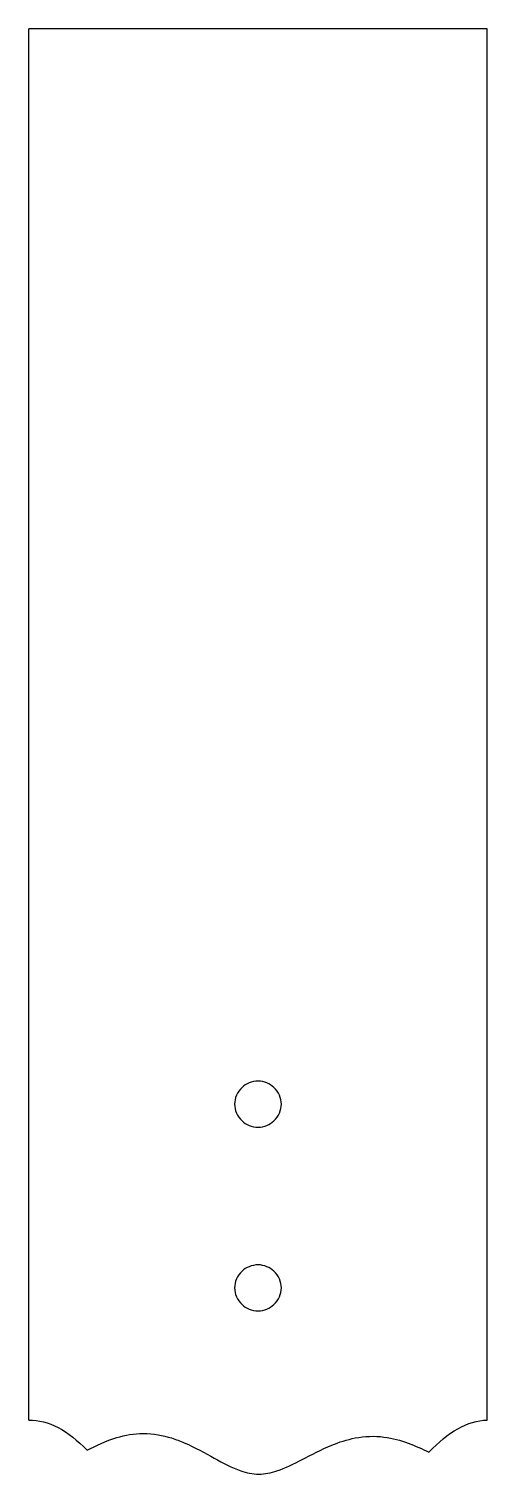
# Model space of a CAD drawing. Header units: millimetres. Extents: x 0 to 50, y -87 to 70.
import ezdxf

# ---------------------------------------------------------------- set-up
doc = ezdxf.new("R2010")
doc.units = ezdxf.units.MM
doc.layers.add('Flattened_Face', color=7, linetype='CONTINUOUS')

msp = doc.modelspace()

# ---------------------------------------------------------------- linework, layer by layer
at = {"layer": 'Flattened_Face'}
for points in [[(49.87, 69.9), (0, 69.9)], [(0, -81.58), (0, 69.9)], [(49.87, -81.58), (49.87, 69.9)]]:
    msp.add_open_spline(points, degree=1, dxfattribs=at)
for points, knots in [([(24.94, -44.68), (25.62, -44.68), (26.25, -44.98), (26.66, -45.36), (27.21, -45.87), (27.48, -46.53), (27.48, -47.18), (27.48, -47.84), (27.21, -48.5), (26.66, -49.01), (26.25, -49.39), (25.62, -49.69), (24.94, -49.68), (24.25, -49.69), (23.62, -49.39), (23.21, -49.01), (22.66, -48.5), (22.39, -47.84), (22.39, -47.18), (22.39, -46.53), (22.66, -45.87), (23.21, -45.36), (23.62, -44.98), (24.25, -44.68), (24.94, -44.68)], [0, 0, 0, 0, 0.107308, 0.107308, 0.107308, 0.249737, 0.249737, 0.249737, 0.392327, 0.392327, 0.392327, 0.499696, 0.499696, 0.499696, 0.607235, 0.607235, 0.607235, 0.74985, 0.74985, 0.74985, 0.892467, 0.892467, 0.892467, 1, 1, 1, 1]), ([(24.94, -64.68), (25.62, -64.68), (26.25, -64.98), (26.66, -65.36), (27.21, -65.87), (27.48, -66.53), (27.48, -67.18), (27.48, -67.84), (27.21, -68.5), (26.66, -69.01), (26.25, -69.39), (25.62, -69.69), (24.94, -69.68), (24.25, -69.69), (23.62, -69.39), (23.21, -69.01), (22.66, -68.5), (22.39, -67.84), (22.39, -67.18), (22.39, -66.53), (22.66, -65.87), (23.21, -65.36), (23.62, -64.98), (24.25, -64.68), (24.94, -64.68)], [0, 0, 0, 0, 0.107468, 0.107468, 0.107468, 0.249985, 0.249985, 0.249985, 0.392527, 0.392527, 0.392527, 0.499861, 0.499861, 0.499861, 0.607365, 0.607365, 0.607365, 0.749933, 0.749933, 0.749933, 0.892502, 0.892502, 0.892502, 1, 1, 1, 1]), ([(0, -81.58), (1.06, -81.56), (2.12, -81.84), (3.18, -82.4), (4.24, -82.96), (5.29, -83.8), (6.35, -84.86)], [6.2694664, 6.2694664, 6.2694664, 6.2694664, 6.6696379, 6.6696379, 6.6696379, 7.0698094, 7.0698094, 7.0698094, 7.0698094]), ([(43.52, -85.07), (44.58, -83.99), (45.64, -83.12), (46.7, -82.52), (47.76, -81.93), (48.81, -81.6), (49.87, -81.58)], [5.4691234, 5.4691234, 5.4691234, 5.4691234, 5.8692949, 5.8692949, 5.8692949, 6.2694664, 6.2694664, 6.2694664, 6.2694664]), ([(6.35, -84.86), (7.32, -84.35), (8.36, -83.85), (9.57, -83.49), (10.45, -83.22), (11.45, -83.04), (12.46, -83.04), (13.55, -83.04), (14.6, -83.24), (15.53, -83.53), (16.01, -83.69), (16.47, -83.86), (16.91, -84.05), (18.11, -84.57), (19.16, -85.16), (20.18, -85.73), (21.14, -86.25), (22.08, -86.76), (23.06, -87.1), (23.7, -87.32), (24.35, -87.46), (25.02, -87.46), (25.69, -87.46), (26.35, -87.33), (27, -87.12), (27.93, -86.81), (28.82, -86.35), (29.74, -85.87), (30.75, -85.35), (31.79, -84.79), (32.97, -84.31), (33.75, -83.99), (34.6, -83.7), (35.53, -83.53), (36.53, -83.34), (37.62, -83.29), (38.65, -83.43), (39.61, -83.55), (40.48, -83.8), (41.28, -84.09), (42.09, -84.39), (42.82, -84.73), (43.52, -85.07)], [0, 0, 0, 0, 0.087756, 0.087756, 0.087756, 0.151871, 0.151871, 0.151871, 0.220194, 0.220194, 0.220194, 0.255983, 0.255983, 0.255983, 0.354079, 0.354079, 0.354079, 0.446213, 0.446213, 0.446213, 0.505229, 0.505229, 0.505229, 0.564566, 0.564566, 0.564566, 0.650649, 0.650649, 0.650649, 0.745493, 0.745493, 0.745493, 0.808212, 0.808212, 0.808212, 0.87518, 0.87518, 0.87518, 0.93759, 0.93759, 0.93759, 1, 1, 1, 1])]:
    msp.add_open_spline(points, degree=3, knots=knots, dxfattribs=at)

doc.saveas('drawing.dxf')
